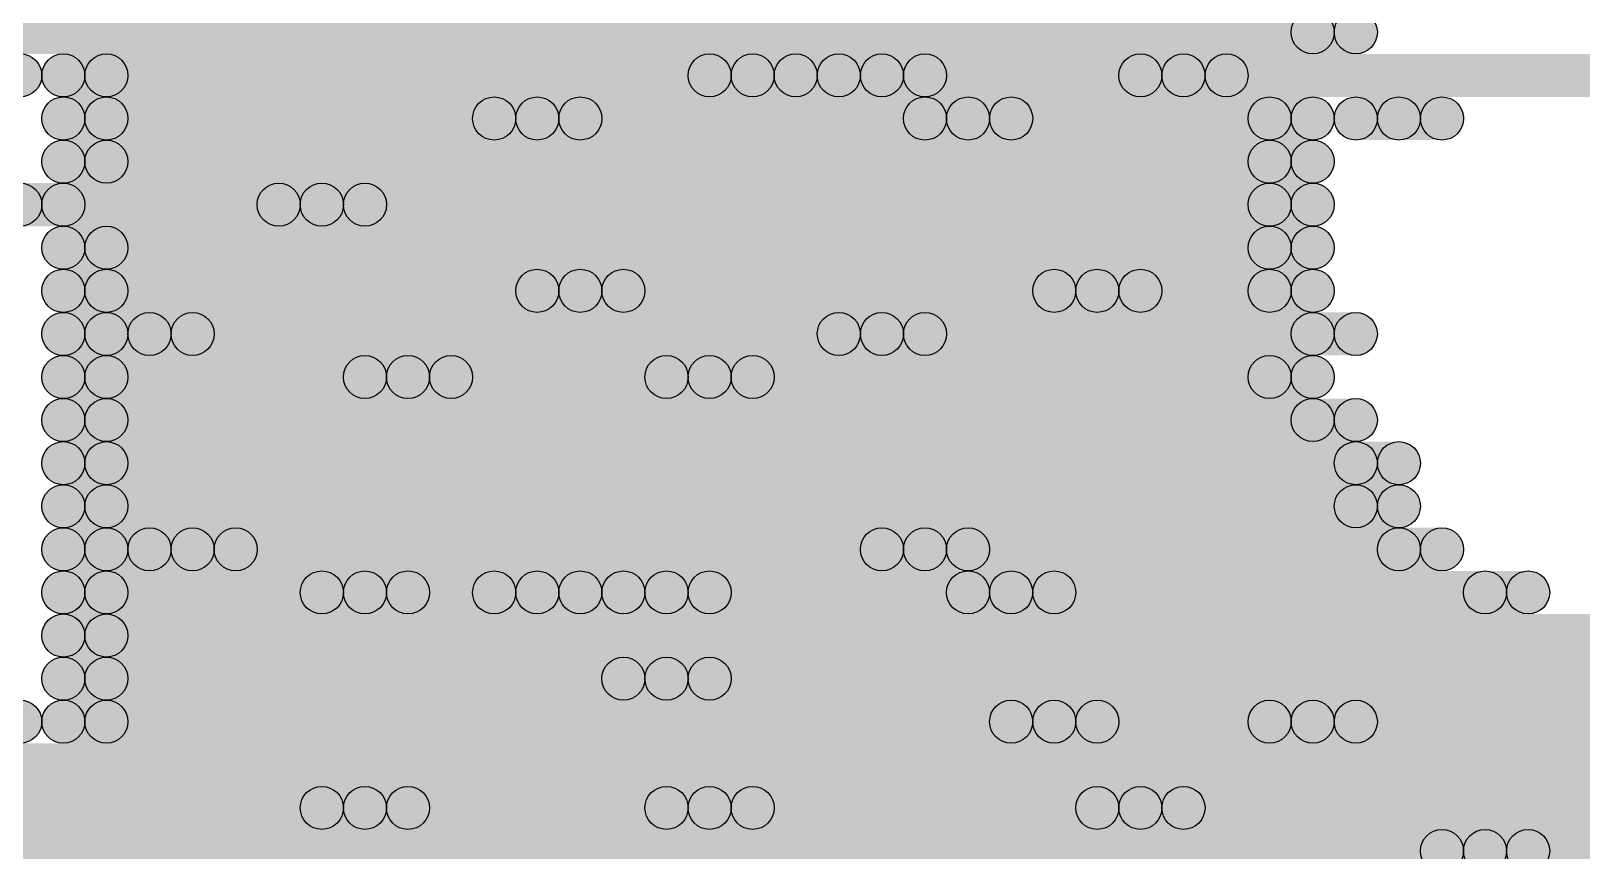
# Model space of a CAD drawing. Header units: millimetres. Extents: x 0 to 137, y 0 to 37.
# Drawn here: x 129.927 to 130.842, y 6.299 to 6.783 of the extents above; entities that cross this region are included whole.
import ezdxf

# ---------------------------------------------------------------- set-up
doc = ezdxf.new("R2010")
doc.units = ezdxf.units.MM
doc.layers.add('TopLayer', color=1, linetype='Continuous')
doc.layers.add('TopSolder', color=216, linetype='Continuous')

msp = doc.modelspace()

# ---------------------------------------------------------------- hatches: boundary and pattern name
at = {"layer": 'TopLayer'}
for points in [[(129.6416, 6.7691), (129.6416, 6.7945), (130.7084, 6.7945), (130.7084, 6.7691)], [(129.9718, 6.7437), (129.9718, 6.7691), (130.3528, 6.7691), (130.3528, 6.7437)], [(130.3782, 6.7437), (130.3782, 6.7691), (130.429, 6.7691), (130.429, 6.7437)], [(130.4544, 6.7437), (130.4544, 6.7691), (130.6068, 6.7691), (130.6068, 6.7437)], [(130.6322, 6.7437), (130.6322, 6.7691), (131.0386, 6.7691), (131.0386, 6.7437)], [(129.9718, 6.7183), (129.9718, 6.7437), (130.2258, 6.7437), (130.2258, 6.7183)], [(130.2512, 6.7183), (130.2512, 6.7437), (130.4798, 6.7437), (130.4798, 6.7183)], [(130.5052, 6.7183), (130.5052, 6.7437), (130.683, 6.7437), (130.683, 6.7183)], [(130.7338, 6.7183), (130.7338, 6.7437), (130.7592, 6.7437), (130.7592, 6.7183)], [(129.9718, 6.6929), (129.9718, 6.7183), (130.683, 6.7183), (130.683, 6.6929)], [(129.9464, 6.6675), (129.9464, 6.6929), (130.0988, 6.6929), (130.0988, 6.6675)], [(130.1242, 6.6675), (130.1242, 6.6929), (130.683, 6.6929), (130.683, 6.6675)], [(129.9718, 6.6421), (129.9718, 6.6675), (130.683, 6.6675), (130.683, 6.6421)], [(129.9718, 6.6167), (129.9718, 6.6421), (130.2512, 6.6421), (130.2512, 6.6167)], [(130.2766, 6.6167), (130.2766, 6.6421), (130.556, 6.6421), (130.556, 6.6167)], [(130.5814, 6.6167), (130.5814, 6.6421), (130.683, 6.6421), (130.683, 6.6167)], [(129.9718, 6.5913), (129.9718, 6.6167), (129.9972, 6.6167), (129.9972, 6.5913)], [(130.0226, 6.5913), (130.0226, 6.6167), (130.429, 6.6167), (130.429, 6.5913)], [(130.4544, 6.5913), (130.4544, 6.6167), (130.7084, 6.6167), (130.7084, 6.5913)], [(129.9718, 6.5659), (129.9718, 6.5913), (130.1496, 6.5913), (130.1496, 6.5659)], [(130.175, 6.5659), (130.175, 6.5913), (130.3274, 6.5913), (130.3274, 6.5659)], [(130.3528, 6.5659), (130.3528, 6.5913), (130.683, 6.5913), (130.683, 6.5659)], [(129.9718, 6.5405), (129.9718, 6.5659), (130.7084, 6.5659), (130.7084, 6.5405)], [(129.9718, 6.5151), (129.9718, 6.5405), (130.7338, 6.5405), (130.7338, 6.5151)], [(129.9718, 6.4897), (129.9718, 6.5151), (130.7338, 6.5151), (130.7338, 6.4897)], [(129.9718, 6.4643), (129.9718, 6.4897), (130.0226, 6.4897), (130.0226, 6.4643)], [(130.048, 6.4643), (130.048, 6.4897), (130.4544, 6.4897), (130.4544, 6.4643)], [(130.4798, 6.4643), (130.4798, 6.4897), (130.7592, 6.4897), (130.7592, 6.4643)], [(129.9718, 6.4389), (129.9718, 6.4643), (130.1242, 6.4643), (130.1242, 6.4389)], [(130.1496, 6.4389), (130.1496, 6.4643), (130.2258, 6.4643), (130.2258, 6.4389)], [(130.2512, 6.4389), (130.2512, 6.4643), (130.302, 6.4643), (130.302, 6.4389)], [(130.3274, 6.4389), (130.3274, 6.4643), (130.5052, 6.4643), (130.5052, 6.4389)], [(130.5306, 6.4389), (130.5306, 6.4643), (130.81, 6.4643), (130.81, 6.4389)], [(129.9718, 6.4135), (129.9718, 6.4389), (131.2418, 6.4389), (131.2418, 6.4135)], [(129.9718, 6.3881), (129.9718, 6.4135), (130.302, 6.4135), (130.302, 6.3881)], [(130.3274, 6.3881), (130.3274, 6.4135), (130.937, 6.4135), (130.937, 6.3881)], [(129.9718, 6.3627), (129.9718, 6.3881), (130.5306, 6.3881), (130.5306, 6.3627)], [(130.556, 6.3627), (130.556, 6.3881), (130.683, 6.3881), (130.683, 6.3627)], [(130.7084, 6.3627), (130.7084, 6.3881), (131.6228, 6.3881), (131.6228, 6.3627)], [(129.1336, 6.3373), (129.1336, 6.3627), (131.4958, 6.3627), (131.4958, 6.3373)], [(129.7432, 6.3119), (129.7432, 6.3373), (130.1242, 6.3373), (130.1242, 6.3119)], [(130.1496, 6.3119), (130.1496, 6.3373), (130.3274, 6.3373), (130.3274, 6.3119)], [(130.3528, 6.3119), (130.3528, 6.3373), (130.5814, 6.3373), (130.5814, 6.3119)], [(130.6068, 6.3119), (130.6068, 6.3373), (131.1656, 6.3373), (131.1656, 6.3119)], [(129.4638, 6.2865), (129.4638, 6.3119), (130.7846, 6.3119), (130.7846, 6.2865)], [(130.81, 6.2865), (130.81, 6.3119), (132.5626, 6.3119), (132.5626, 6.2865)]]:
    msp.add_hatch(color=1, dxfattribs=at).paths.add_polyline_path(points)
h = msp.add_hatch(color=1, dxfattribs=at)
edge = h.paths.add_edge_path()
edge.add_arc((130.7084, 6.7818), 0.0127, 0, 360)
h = msp.add_hatch(color=1, dxfattribs=at)
edge = h.paths.add_edge_path()
edge.add_arc((129.921, 6.7564), 0.0127, 0, 360)
h = msp.add_hatch(color=1, dxfattribs=at)
edge = h.paths.add_edge_path()
edge.add_arc((129.9718, 6.7564), 0.0127, 0, 360)
h = msp.add_hatch(color=1, dxfattribs=at)
edge = h.paths.add_edge_path()
edge.add_arc((130.3528, 6.7564), 0.0127, 0, 360)
h = msp.add_hatch(color=1, dxfattribs=at)
edge = h.paths.add_edge_path()
edge.add_arc((130.3782, 6.7564), 0.0127, 0, 360)
h = msp.add_hatch(color=1, dxfattribs=at)
edge = h.paths.add_edge_path()
edge.add_arc((130.429, 6.7564), 0.0127, 0, 360)
h = msp.add_hatch(color=1, dxfattribs=at)
edge = h.paths.add_edge_path()
edge.add_arc((130.4544, 6.7564), 0.0127, 0, 360)
h = msp.add_hatch(color=1, dxfattribs=at)
edge = h.paths.add_edge_path()
edge.add_arc((130.6068, 6.7564), 0.0127, 0, 360)
h = msp.add_hatch(color=1, dxfattribs=at)
edge = h.paths.add_edge_path()
edge.add_arc((130.6322, 6.7564), 0.0127, 0, 360)
h = msp.add_hatch(color=1, dxfattribs=at)
edge = h.paths.add_edge_path()
edge.add_arc((129.9718, 6.731), 0.0127, 0, 360)
h = msp.add_hatch(color=1, dxfattribs=at)
edge = h.paths.add_edge_path()
edge.add_arc((130.2258, 6.731), 0.0127, 0, 360)
h = msp.add_hatch(color=1, dxfattribs=at)
edge = h.paths.add_edge_path()
edge.add_arc((130.2512, 6.731), 0.0127, 0, 360)
h = msp.add_hatch(color=1, dxfattribs=at)
edge = h.paths.add_edge_path()
edge.add_arc((130.4798, 6.731), 0.0127, 0, 360)
h = msp.add_hatch(color=1, dxfattribs=at)
edge = h.paths.add_edge_path()
edge.add_arc((130.5052, 6.731), 0.0127, 0, 360)
h = msp.add_hatch(color=1, dxfattribs=at)
edge = h.paths.add_edge_path()
edge.add_arc((130.683, 6.731), 0.0127, 0, 360)
h = msp.add_hatch(color=1, dxfattribs=at)
edge = h.paths.add_edge_path()
edge.add_arc((130.7338, 6.731), 0.0127, 0, 360)
h = msp.add_hatch(color=1, dxfattribs=at)
edge = h.paths.add_edge_path()
edge.add_arc((130.7592, 6.731), 0.0127, 0, 360)
h = msp.add_hatch(color=1, dxfattribs=at)
edge = h.paths.add_edge_path()
edge.add_arc((129.9718, 6.7056), 0.0127, 0, 360)
h = msp.add_hatch(color=1, dxfattribs=at)
edge = h.paths.add_edge_path()
edge.add_arc((130.683, 6.7056), 0.0127, 0, 360)
h = msp.add_hatch(color=1, dxfattribs=at)
edge = h.paths.add_edge_path()
edge.add_arc((129.9464, 6.6802), 0.0127, 0, 360)
h = msp.add_hatch(color=1, dxfattribs=at)
edge = h.paths.add_edge_path()
edge.add_arc((130.0988, 6.6802), 0.0127, 0, 360)
h = msp.add_hatch(color=1, dxfattribs=at)
edge = h.paths.add_edge_path()
edge.add_arc((130.1242, 6.6802), 0.0127, 0, 360)
h = msp.add_hatch(color=1, dxfattribs=at)
edge = h.paths.add_edge_path()
edge.add_arc((130.683, 6.6802), 0.0127, 0, 360)
h = msp.add_hatch(color=1, dxfattribs=at)
edge = h.paths.add_edge_path()
edge.add_arc((129.9718, 6.6548), 0.0127, 0, 360)
h = msp.add_hatch(color=1, dxfattribs=at)
edge = h.paths.add_edge_path()
edge.add_arc((130.683, 6.6548), 0.0127, 0, 360)
h = msp.add_hatch(color=1, dxfattribs=at)
edge = h.paths.add_edge_path()
edge.add_arc((129.9718, 6.6294), 0.0127, 0, 360)
h = msp.add_hatch(color=1, dxfattribs=at)
edge = h.paths.add_edge_path()
edge.add_arc((130.2512, 6.6294), 0.0127, 0, 360)
h = msp.add_hatch(color=1, dxfattribs=at)
edge = h.paths.add_edge_path()
edge.add_arc((130.2766, 6.6294), 0.0127, 0, 360)
h = msp.add_hatch(color=1, dxfattribs=at)
edge = h.paths.add_edge_path()
edge.add_arc((130.556, 6.6294), 0.0127, 0, 360)
h = msp.add_hatch(color=1, dxfattribs=at)
edge = h.paths.add_edge_path()
edge.add_arc((130.5814, 6.6294), 0.0127, 0, 360)
h = msp.add_hatch(color=1, dxfattribs=at)
edge = h.paths.add_edge_path()
edge.add_arc((130.683, 6.6294), 0.0127, 0, 360)
h = msp.add_hatch(color=1, dxfattribs=at)
edge = h.paths.add_edge_path()
edge.add_arc((129.9718, 6.604), 0.0127, 0, 360)
h = msp.add_hatch(color=1, dxfattribs=at)
edge = h.paths.add_edge_path()
edge.add_arc((129.9972, 6.604), 0.0127, 0, 360)
h = msp.add_hatch(color=1, dxfattribs=at)
edge = h.paths.add_edge_path()
edge.add_arc((130.0226, 6.604), 0.0127, 0, 360)
h = msp.add_hatch(color=1, dxfattribs=at)
edge = h.paths.add_edge_path()
edge.add_arc((130.429, 6.604), 0.0127, 0, 360)
h = msp.add_hatch(color=1, dxfattribs=at)
edge = h.paths.add_edge_path()
edge.add_arc((130.4544, 6.604), 0.0127, 0, 360)
h = msp.add_hatch(color=1, dxfattribs=at)
edge = h.paths.add_edge_path()
edge.add_arc((130.7084, 6.604), 0.0127, 0, 360)
h = msp.add_hatch(color=1, dxfattribs=at)
edge = h.paths.add_edge_path()
edge.add_arc((129.9718, 6.5786), 0.0127, 0, 360)
h = msp.add_hatch(color=1, dxfattribs=at)
edge = h.paths.add_edge_path()
edge.add_arc((130.1496, 6.5786), 0.0127, 0, 360)
h = msp.add_hatch(color=1, dxfattribs=at)
edge = h.paths.add_edge_path()
edge.add_arc((130.175, 6.5786), 0.0127, 0, 360)
h = msp.add_hatch(color=1, dxfattribs=at)
edge = h.paths.add_edge_path()
edge.add_arc((130.3274, 6.5786), 0.0127, 0, 360)
h = msp.add_hatch(color=1, dxfattribs=at)
edge = h.paths.add_edge_path()
edge.add_arc((130.3528, 6.5786), 0.0127, 0, 360)
h = msp.add_hatch(color=1, dxfattribs=at)
edge = h.paths.add_edge_path()
edge.add_arc((130.683, 6.5786), 0.0127, 0, 360)
h = msp.add_hatch(color=1, dxfattribs=at)
edge = h.paths.add_edge_path()
edge.add_arc((129.9718, 6.5532), 0.0127, 0, 360)
h = msp.add_hatch(color=1, dxfattribs=at)
edge = h.paths.add_edge_path()
edge.add_arc((130.7084, 6.5532), 0.0127, 0, 360)
h = msp.add_hatch(color=1, dxfattribs=at)
edge = h.paths.add_edge_path()
edge.add_arc((129.9718, 6.5278), 0.0127, 0, 360)
h = msp.add_hatch(color=1, dxfattribs=at)
edge = h.paths.add_edge_path()
edge.add_arc((130.7338, 6.5278), 0.0127, 0, 360)
h = msp.add_hatch(color=1, dxfattribs=at)
edge = h.paths.add_edge_path()
edge.add_arc((129.9718, 6.5024), 0.0127, 0, 360)
h = msp.add_hatch(color=1, dxfattribs=at)
edge = h.paths.add_edge_path()
edge.add_arc((130.7338, 6.5024), 0.0127, 0, 360)
h = msp.add_hatch(color=1, dxfattribs=at)
edge = h.paths.add_edge_path()
edge.add_arc((129.9718, 6.477), 0.0127, 0, 360)
h = msp.add_hatch(color=1, dxfattribs=at)
edge = h.paths.add_edge_path()
edge.add_arc((130.0226, 6.477), 0.0127, 0, 360)
h = msp.add_hatch(color=1, dxfattribs=at)
edge = h.paths.add_edge_path()
edge.add_arc((130.048, 6.477), 0.0127, 0, 360)
h = msp.add_hatch(color=1, dxfattribs=at)
edge = h.paths.add_edge_path()
edge.add_arc((130.4544, 6.477), 0.0127, 0, 360)
h = msp.add_hatch(color=1, dxfattribs=at)
edge = h.paths.add_edge_path()
edge.add_arc((130.4798, 6.477), 0.0127, 0, 360)
h = msp.add_hatch(color=1, dxfattribs=at)
edge = h.paths.add_edge_path()
edge.add_arc((130.7592, 6.477), 0.0127, 0, 360)
h = msp.add_hatch(color=1, dxfattribs=at)
edge = h.paths.add_edge_path()
edge.add_arc((129.9718, 6.4516), 0.0127, 0, 360)
h = msp.add_hatch(color=1, dxfattribs=at)
edge = h.paths.add_edge_path()
edge.add_arc((130.1242, 6.4516), 0.0127, 0, 360)
h = msp.add_hatch(color=1, dxfattribs=at)
edge = h.paths.add_edge_path()
edge.add_arc((130.1496, 6.4516), 0.0127, 0, 360)
h = msp.add_hatch(color=1, dxfattribs=at)
edge = h.paths.add_edge_path()
edge.add_arc((130.2258, 6.4516), 0.0127, 0, 360)
h = msp.add_hatch(color=1, dxfattribs=at)
edge = h.paths.add_edge_path()
edge.add_arc((130.2512, 6.4516), 0.0127, 0, 360)
h = msp.add_hatch(color=1, dxfattribs=at)
edge = h.paths.add_edge_path()
edge.add_arc((130.302, 6.4516), 0.0127, 0, 360)
h = msp.add_hatch(color=1, dxfattribs=at)
edge = h.paths.add_edge_path()
edge.add_arc((130.3274, 6.4516), 0.0127, 0, 360)
h = msp.add_hatch(color=1, dxfattribs=at)
edge = h.paths.add_edge_path()
edge.add_arc((130.5052, 6.4516), 0.0127, 0, 360)
h = msp.add_hatch(color=1, dxfattribs=at)
edge = h.paths.add_edge_path()
edge.add_arc((130.5306, 6.4516), 0.0127, 0, 360)
h = msp.add_hatch(color=1, dxfattribs=at)
edge = h.paths.add_edge_path()
edge.add_arc((130.81, 6.4516), 0.0127, 0, 360)
h = msp.add_hatch(color=1, dxfattribs=at)
edge = h.paths.add_edge_path()
edge.add_arc((129.9718, 6.4262), 0.0127, 0, 360)
h = msp.add_hatch(color=1, dxfattribs=at)
edge = h.paths.add_edge_path()
edge.add_arc((129.9718, 6.4008), 0.0127, 0, 360)
h = msp.add_hatch(color=1, dxfattribs=at)
edge = h.paths.add_edge_path()
edge.add_arc((130.302, 6.4008), 0.0127, 0, 360)
h = msp.add_hatch(color=1, dxfattribs=at)
edge = h.paths.add_edge_path()
edge.add_arc((130.3274, 6.4008), 0.0127, 0, 360)
h = msp.add_hatch(color=1, dxfattribs=at)
edge = h.paths.add_edge_path()
edge.add_arc((129.921, 6.3754), 0.0127, 0, 360)
h = msp.add_hatch(color=1, dxfattribs=at)
edge = h.paths.add_edge_path()
edge.add_arc((129.9718, 6.3754), 0.0127, 0, 360)
h = msp.add_hatch(color=1, dxfattribs=at)
edge = h.paths.add_edge_path()
edge.add_arc((130.5306, 6.3754), 0.0127, 0, 360)
h = msp.add_hatch(color=1, dxfattribs=at)
edge = h.paths.add_edge_path()
edge.add_arc((130.556, 6.3754), 0.0127, 0, 360)
h = msp.add_hatch(color=1, dxfattribs=at)
edge = h.paths.add_edge_path()
edge.add_arc((130.683, 6.3754), 0.0127, 0, 360)
h = msp.add_hatch(color=1, dxfattribs=at)
edge = h.paths.add_edge_path()
edge.add_arc((130.7084, 6.3754), 0.0127, 0, 360)
h = msp.add_hatch(color=1, dxfattribs=at)
edge = h.paths.add_edge_path()
edge.add_arc((130.1242, 6.3246), 0.0127, 0, 360)
h = msp.add_hatch(color=1, dxfattribs=at)
edge = h.paths.add_edge_path()
edge.add_arc((130.1496, 6.3246), 0.0127, 0, 360)
h = msp.add_hatch(color=1, dxfattribs=at)
edge = h.paths.add_edge_path()
edge.add_arc((130.3274, 6.3246), 0.0127, 0, 360)
h = msp.add_hatch(color=1, dxfattribs=at)
edge = h.paths.add_edge_path()
edge.add_arc((130.3528, 6.3246), 0.0127, 0, 360)
h = msp.add_hatch(color=1, dxfattribs=at)
edge = h.paths.add_edge_path()
edge.add_arc((130.5814, 6.3246), 0.0127, 0, 360)
h = msp.add_hatch(color=1, dxfattribs=at)
edge = h.paths.add_edge_path()
edge.add_arc((130.6068, 6.3246), 0.0127, 0, 360)
h = msp.add_hatch(color=1, dxfattribs=at)
edge = h.paths.add_edge_path()
edge.add_arc((130.7846, 6.2992), 0.0127, 0, 360)
h = msp.add_hatch(color=1, dxfattribs=at)
edge = h.paths.add_edge_path()
edge.add_arc((130.81, 6.2992), 0.0127, 0, 360)
at = {"layer": 'TopSolder'}
for points in [[(129.6162, 6.7691), (129.6162, 6.7945), (130.683, 6.7945), (130.683, 6.7691)], [(129.9464, 6.7437), (129.9464, 6.7691), (130.3274, 6.7691), (130.3274, 6.7437)], [(130.3528, 6.7437), (130.3528, 6.7691), (130.4036, 6.7691), (130.4036, 6.7437)], [(130.429, 6.7437), (130.429, 6.7691), (130.5814, 6.7691), (130.5814, 6.7437)], [(130.6068, 6.7437), (130.6068, 6.7691), (131.0132, 6.7691), (131.0132, 6.7437)], [(129.9464, 6.7183), (129.9464, 6.7437), (130.2004, 6.7437), (130.2004, 6.7183)], [(130.2258, 6.7183), (130.2258, 6.7437), (130.4544, 6.7437), (130.4544, 6.7183)], [(130.4798, 6.7183), (130.4798, 6.7437), (130.6576, 6.7437), (130.6576, 6.7183)], [(130.7084, 6.7183), (130.7084, 6.7437), (130.7338, 6.7437), (130.7338, 6.7183)], [(129.9464, 6.6929), (129.9464, 6.7183), (130.6576, 6.7183), (130.6576, 6.6929)], [(129.921, 6.6675), (129.921, 6.6929), (130.0734, 6.6929), (130.0734, 6.6675)], [(130.0988, 6.6675), (130.0988, 6.6929), (130.6576, 6.6929), (130.6576, 6.6675)], [(129.9464, 6.6421), (129.9464, 6.6675), (130.6576, 6.6675), (130.6576, 6.6421)], [(129.9464, 6.6167), (129.9464, 6.6421), (130.2258, 6.6421), (130.2258, 6.6167)], [(130.2512, 6.6167), (130.2512, 6.6421), (130.5306, 6.6421), (130.5306, 6.6167)], [(130.556, 6.6167), (130.556, 6.6421), (130.6576, 6.6421), (130.6576, 6.6167)], [(129.9464, 6.5913), (129.9464, 6.6167), (129.9718, 6.6167), (129.9718, 6.5913)], [(129.9972, 6.5913), (129.9972, 6.6167), (130.4036, 6.6167), (130.4036, 6.5913)], [(130.429, 6.5913), (130.429, 6.6167), (130.683, 6.6167), (130.683, 6.5913)], [(129.9464, 6.5659), (129.9464, 6.5913), (130.1242, 6.5913), (130.1242, 6.5659)], [(130.1496, 6.5659), (130.1496, 6.5913), (130.302, 6.5913), (130.302, 6.5659)], [(130.3274, 6.5659), (130.3274, 6.5913), (130.6576, 6.5913), (130.6576, 6.5659)], [(129.9464, 6.5405), (129.9464, 6.5659), (130.683, 6.5659), (130.683, 6.5405)], [(129.9464, 6.5151), (129.9464, 6.5405), (130.7084, 6.5405), (130.7084, 6.5151)], [(129.9464, 6.4897), (129.9464, 6.5151), (130.7084, 6.5151), (130.7084, 6.4897)], [(129.9464, 6.4643), (129.9464, 6.4897), (129.9972, 6.4897), (129.9972, 6.4643)], [(130.0226, 6.4643), (130.0226, 6.4897), (130.429, 6.4897), (130.429, 6.4643)], [(130.4544, 6.4643), (130.4544, 6.4897), (130.7338, 6.4897), (130.7338, 6.4643)], [(129.9464, 6.4389), (129.9464, 6.4643), (130.0988, 6.4643), (130.0988, 6.4389)], [(130.1242, 6.4389), (130.1242, 6.4643), (130.2004, 6.4643), (130.2004, 6.4389)], [(130.2258, 6.4389), (130.2258, 6.4643), (130.2766, 6.4643), (130.2766, 6.4389)], [(130.302, 6.4389), (130.302, 6.4643), (130.4798, 6.4643), (130.4798, 6.4389)], [(130.5052, 6.4389), (130.5052, 6.4643), (130.7846, 6.4643), (130.7846, 6.4389)], [(129.9464, 6.4135), (129.9464, 6.4389), (131.2164, 6.4389), (131.2164, 6.4135)], [(129.9464, 6.3881), (129.9464, 6.4135), (130.2766, 6.4135), (130.2766, 6.3881)], [(130.302, 6.3881), (130.302, 6.4135), (130.9116, 6.4135), (130.9116, 6.3881)], [(129.9464, 6.3627), (129.9464, 6.3881), (130.5052, 6.3881), (130.5052, 6.3627)], [(130.5306, 6.3627), (130.5306, 6.3881), (130.6576, 6.3881), (130.6576, 6.3627)], [(130.683, 6.3627), (130.683, 6.3881), (131.5974, 6.3881), (131.5974, 6.3627)], [(129.1082, 6.3373), (129.1082, 6.3627), (131.4704, 6.3627), (131.4704, 6.3373)], [(129.7178, 6.3119), (129.7178, 6.3373), (130.0988, 6.3373), (130.0988, 6.3119)], [(130.1242, 6.3119), (130.1242, 6.3373), (130.302, 6.3373), (130.302, 6.3119)], [(130.3274, 6.3119), (130.3274, 6.3373), (130.556, 6.3373), (130.556, 6.3119)], [(130.5814, 6.3119), (130.5814, 6.3373), (131.1402, 6.3373), (131.1402, 6.3119)], [(129.4384, 6.2865), (129.4384, 6.3119), (130.7592, 6.3119), (130.7592, 6.2865)], [(130.7846, 6.2865), (130.7846, 6.3119), (132.5372, 6.3119), (132.5372, 6.2865)]]:
    msp.add_hatch(color=216, dxfattribs=at).paths.add_polyline_path(points)
h = msp.add_hatch(color=216, dxfattribs=at)
edge = h.paths.add_edge_path()
edge.add_arc((130.683, 6.7818), 0.0127, 0, 360)
h = msp.add_hatch(color=216, dxfattribs=at)
edge = h.paths.add_edge_path()
edge.add_arc((129.9464, 6.7564), 0.0127, 0, 360)
h = msp.add_hatch(color=216, dxfattribs=at)
edge = h.paths.add_edge_path()
edge.add_arc((130.3274, 6.7564), 0.0127, 0, 360)
h = msp.add_hatch(color=216, dxfattribs=at)
edge = h.paths.add_edge_path()
edge.add_arc((130.3528, 6.7564), 0.0127, 0, 360)
h = msp.add_hatch(color=216, dxfattribs=at)
edge = h.paths.add_edge_path()
edge.add_arc((130.4036, 6.7564), 0.0127, 0, 360)
h = msp.add_hatch(color=216, dxfattribs=at)
edge = h.paths.add_edge_path()
edge.add_arc((130.429, 6.7564), 0.0127, 0, 360)
h = msp.add_hatch(color=216, dxfattribs=at)
edge = h.paths.add_edge_path()
edge.add_arc((130.5814, 6.7564), 0.0127, 0, 360)
h = msp.add_hatch(color=216, dxfattribs=at)
edge = h.paths.add_edge_path()
edge.add_arc((130.6068, 6.7564), 0.0127, 0, 360)
h = msp.add_hatch(color=216, dxfattribs=at)
edge = h.paths.add_edge_path()
edge.add_arc((129.9464, 6.731), 0.0127, 0, 360)
h = msp.add_hatch(color=216, dxfattribs=at)
edge = h.paths.add_edge_path()
edge.add_arc((130.2004, 6.731), 0.0127, 0, 360)
h = msp.add_hatch(color=216, dxfattribs=at)
edge = h.paths.add_edge_path()
edge.add_arc((130.2258, 6.731), 0.0127, 0, 360)
h = msp.add_hatch(color=216, dxfattribs=at)
edge = h.paths.add_edge_path()
edge.add_arc((130.4544, 6.731), 0.0127, 0, 360)
h = msp.add_hatch(color=216, dxfattribs=at)
edge = h.paths.add_edge_path()
edge.add_arc((130.4798, 6.731), 0.0127, 0, 360)
h = msp.add_hatch(color=216, dxfattribs=at)
edge = h.paths.add_edge_path()
edge.add_arc((130.6576, 6.731), 0.0127, 0, 360)
h = msp.add_hatch(color=216, dxfattribs=at)
edge = h.paths.add_edge_path()
edge.add_arc((130.7084, 6.731), 0.0127, 0, 360)
h = msp.add_hatch(color=216, dxfattribs=at)
edge = h.paths.add_edge_path()
edge.add_arc((130.7338, 6.731), 0.0127, 0, 360)
h = msp.add_hatch(color=216, dxfattribs=at)
edge = h.paths.add_edge_path()
edge.add_arc((129.9464, 6.7056), 0.0127, 0, 360)
h = msp.add_hatch(color=216, dxfattribs=at)
edge = h.paths.add_edge_path()
edge.add_arc((130.6576, 6.7056), 0.0127, 0, 360)
h = msp.add_hatch(color=216, dxfattribs=at)
edge = h.paths.add_edge_path()
edge.add_arc((129.921, 6.6802), 0.0127, 0, 360)
h = msp.add_hatch(color=216, dxfattribs=at)
edge = h.paths.add_edge_path()
edge.add_arc((130.0734, 6.6802), 0.0127, 0, 360)
h = msp.add_hatch(color=216, dxfattribs=at)
edge = h.paths.add_edge_path()
edge.add_arc((130.0988, 6.6802), 0.0127, 0, 360)
h = msp.add_hatch(color=216, dxfattribs=at)
edge = h.paths.add_edge_path()
edge.add_arc((130.6576, 6.6802), 0.0127, 0, 360)
h = msp.add_hatch(color=216, dxfattribs=at)
edge = h.paths.add_edge_path()
edge.add_arc((129.9464, 6.6548), 0.0127, 0, 360)
h = msp.add_hatch(color=216, dxfattribs=at)
edge = h.paths.add_edge_path()
edge.add_arc((130.6576, 6.6548), 0.0127, 0, 360)
h = msp.add_hatch(color=216, dxfattribs=at)
edge = h.paths.add_edge_path()
edge.add_arc((129.9464, 6.6294), 0.0127, 0, 360)
h = msp.add_hatch(color=216, dxfattribs=at)
edge = h.paths.add_edge_path()
edge.add_arc((130.2258, 6.6294), 0.0127, 0, 360)
h = msp.add_hatch(color=216, dxfattribs=at)
edge = h.paths.add_edge_path()
edge.add_arc((130.2512, 6.6294), 0.0127, 0, 360)
h = msp.add_hatch(color=216, dxfattribs=at)
edge = h.paths.add_edge_path()
edge.add_arc((130.5306, 6.6294), 0.0127, 0, 360)
h = msp.add_hatch(color=216, dxfattribs=at)
edge = h.paths.add_edge_path()
edge.add_arc((130.556, 6.6294), 0.0127, 0, 360)
h = msp.add_hatch(color=216, dxfattribs=at)
edge = h.paths.add_edge_path()
edge.add_arc((130.6576, 6.6294), 0.0127, 0, 360)
h = msp.add_hatch(color=216, dxfattribs=at)
edge = h.paths.add_edge_path()
edge.add_arc((129.9464, 6.604), 0.0127, 0, 360)
h = msp.add_hatch(color=216, dxfattribs=at)
edge = h.paths.add_edge_path()
edge.add_arc((129.9718, 6.604), 0.0127, 0, 360)
h = msp.add_hatch(color=216, dxfattribs=at)
edge = h.paths.add_edge_path()
edge.add_arc((129.9972, 6.604), 0.0127, 0, 360)
h = msp.add_hatch(color=216, dxfattribs=at)
edge = h.paths.add_edge_path()
edge.add_arc((130.4036, 6.604), 0.0127, 0, 360)
h = msp.add_hatch(color=216, dxfattribs=at)
edge = h.paths.add_edge_path()
edge.add_arc((130.429, 6.604), 0.0127, 0, 360)
h = msp.add_hatch(color=216, dxfattribs=at)
edge = h.paths.add_edge_path()
edge.add_arc((130.683, 6.604), 0.0127, 0, 360)
h = msp.add_hatch(color=216, dxfattribs=at)
edge = h.paths.add_edge_path()
edge.add_arc((129.9464, 6.5786), 0.0127, 0, 360)
h = msp.add_hatch(color=216, dxfattribs=at)
edge = h.paths.add_edge_path()
edge.add_arc((130.1242, 6.5786), 0.0127, 0, 360)
h = msp.add_hatch(color=216, dxfattribs=at)
edge = h.paths.add_edge_path()
edge.add_arc((130.1496, 6.5786), 0.0127, 0, 360)
h = msp.add_hatch(color=216, dxfattribs=at)
edge = h.paths.add_edge_path()
edge.add_arc((130.302, 6.5786), 0.0127, 0, 360)
h = msp.add_hatch(color=216, dxfattribs=at)
edge = h.paths.add_edge_path()
edge.add_arc((130.3274, 6.5786), 0.0127, 0, 360)
h = msp.add_hatch(color=216, dxfattribs=at)
edge = h.paths.add_edge_path()
edge.add_arc((130.6576, 6.5786), 0.0127, 0, 360)
h = msp.add_hatch(color=216, dxfattribs=at)
edge = h.paths.add_edge_path()
edge.add_arc((129.9464, 6.5532), 0.0127, 0, 360)
h = msp.add_hatch(color=216, dxfattribs=at)
edge = h.paths.add_edge_path()
edge.add_arc((130.683, 6.5532), 0.0127, 0, 360)
h = msp.add_hatch(color=216, dxfattribs=at)
edge = h.paths.add_edge_path()
edge.add_arc((129.9464, 6.5278), 0.0127, 0, 360)
h = msp.add_hatch(color=216, dxfattribs=at)
edge = h.paths.add_edge_path()
edge.add_arc((130.7084, 6.5278), 0.0127, 0, 360)
h = msp.add_hatch(color=216, dxfattribs=at)
edge = h.paths.add_edge_path()
edge.add_arc((129.9464, 6.5024), 0.0127, 0, 360)
h = msp.add_hatch(color=216, dxfattribs=at)
edge = h.paths.add_edge_path()
edge.add_arc((130.7084, 6.5024), 0.0127, 0, 360)
h = msp.add_hatch(color=216, dxfattribs=at)
edge = h.paths.add_edge_path()
edge.add_arc((129.9464, 6.477), 0.0127, 0, 360)
h = msp.add_hatch(color=216, dxfattribs=at)
edge = h.paths.add_edge_path()
edge.add_arc((129.9972, 6.477), 0.0127, 0, 360)
h = msp.add_hatch(color=216, dxfattribs=at)
edge = h.paths.add_edge_path()
edge.add_arc((130.0226, 6.477), 0.0127, 0, 360)
h = msp.add_hatch(color=216, dxfattribs=at)
edge = h.paths.add_edge_path()
edge.add_arc((130.429, 6.477), 0.0127, 0, 360)
h = msp.add_hatch(color=216, dxfattribs=at)
edge = h.paths.add_edge_path()
edge.add_arc((130.4544, 6.477), 0.0127, 0, 360)
h = msp.add_hatch(color=216, dxfattribs=at)
edge = h.paths.add_edge_path()
edge.add_arc((130.7338, 6.477), 0.0127, 0, 360)
h = msp.add_hatch(color=216, dxfattribs=at)
edge = h.paths.add_edge_path()
edge.add_arc((129.9464, 6.4516), 0.0127, 0, 360)
h = msp.add_hatch(color=216, dxfattribs=at)
edge = h.paths.add_edge_path()
edge.add_arc((130.0988, 6.4516), 0.0127, 0, 360)
h = msp.add_hatch(color=216, dxfattribs=at)
edge = h.paths.add_edge_path()
edge.add_arc((130.1242, 6.4516), 0.0127, 0, 360)
h = msp.add_hatch(color=216, dxfattribs=at)
edge = h.paths.add_edge_path()
edge.add_arc((130.2004, 6.4516), 0.0127, 0, 360)
h = msp.add_hatch(color=216, dxfattribs=at)
edge = h.paths.add_edge_path()
edge.add_arc((130.2258, 6.4516), 0.0127, 0, 360)
h = msp.add_hatch(color=216, dxfattribs=at)
edge = h.paths.add_edge_path()
edge.add_arc((130.2766, 6.4516), 0.0127, 0, 360)
h = msp.add_hatch(color=216, dxfattribs=at)
edge = h.paths.add_edge_path()
edge.add_arc((130.302, 6.4516), 0.0127, 0, 360)
h = msp.add_hatch(color=216, dxfattribs=at)
edge = h.paths.add_edge_path()
edge.add_arc((130.4798, 6.4516), 0.0127, 0, 360)
h = msp.add_hatch(color=216, dxfattribs=at)
edge = h.paths.add_edge_path()
edge.add_arc((130.5052, 6.4516), 0.0127, 0, 360)
h = msp.add_hatch(color=216, dxfattribs=at)
edge = h.paths.add_edge_path()
edge.add_arc((130.7846, 6.4516), 0.0127, 0, 360)
h = msp.add_hatch(color=216, dxfattribs=at)
edge = h.paths.add_edge_path()
edge.add_arc((129.9464, 6.4262), 0.0127, 0, 360)
h = msp.add_hatch(color=216, dxfattribs=at)
edge = h.paths.add_edge_path()
edge.add_arc((129.9464, 6.4008), 0.0127, 0, 360)
h = msp.add_hatch(color=216, dxfattribs=at)
edge = h.paths.add_edge_path()
edge.add_arc((130.2766, 6.4008), 0.0127, 0, 360)
h = msp.add_hatch(color=216, dxfattribs=at)
edge = h.paths.add_edge_path()
edge.add_arc((130.302, 6.4008), 0.0127, 0, 360)
h = msp.add_hatch(color=216, dxfattribs=at)
edge = h.paths.add_edge_path()
edge.add_arc((129.9464, 6.3754), 0.0127, 0, 360)
h = msp.add_hatch(color=216, dxfattribs=at)
edge = h.paths.add_edge_path()
edge.add_arc((130.5052, 6.3754), 0.0127, 0, 360)
h = msp.add_hatch(color=216, dxfattribs=at)
edge = h.paths.add_edge_path()
edge.add_arc((130.5306, 6.3754), 0.0127, 0, 360)
h = msp.add_hatch(color=216, dxfattribs=at)
edge = h.paths.add_edge_path()
edge.add_arc((130.6576, 6.3754), 0.0127, 0, 360)
h = msp.add_hatch(color=216, dxfattribs=at)
edge = h.paths.add_edge_path()
edge.add_arc((130.683, 6.3754), 0.0127, 0, 360)
h = msp.add_hatch(color=216, dxfattribs=at)
edge = h.paths.add_edge_path()
edge.add_arc((130.0988, 6.3246), 0.0127, 0, 360)
h = msp.add_hatch(color=216, dxfattribs=at)
edge = h.paths.add_edge_path()
edge.add_arc((130.1242, 6.3246), 0.0127, 0, 360)
h = msp.add_hatch(color=216, dxfattribs=at)
edge = h.paths.add_edge_path()
edge.add_arc((130.302, 6.3246), 0.0127, 0, 360)
h = msp.add_hatch(color=216, dxfattribs=at)
edge = h.paths.add_edge_path()
edge.add_arc((130.3274, 6.3246), 0.0127, 0, 360)
h = msp.add_hatch(color=216, dxfattribs=at)
edge = h.paths.add_edge_path()
edge.add_arc((130.556, 6.3246), 0.0127, 0, 360)
h = msp.add_hatch(color=216, dxfattribs=at)
edge = h.paths.add_edge_path()
edge.add_arc((130.5814, 6.3246), 0.0127, 0, 360)
h = msp.add_hatch(color=216, dxfattribs=at)
edge = h.paths.add_edge_path()
edge.add_arc((130.7592, 6.2992), 0.0127, 0, 360)
h = msp.add_hatch(color=216, dxfattribs=at)
edge = h.paths.add_edge_path()
edge.add_arc((130.7846, 6.2992), 0.0127, 0, 360)

# ---------------------------------------------------------------- linework, layer by layer
at = {"layer": 'TopLayer'}
for centre in [(130.7084, 6.7818), (129.921, 6.7564), (129.9718, 6.7564), (130.3528, 6.7564), (130.3782, 6.7564), (130.429, 6.7564), (130.4544, 6.7564), (130.6068, 6.7564), (130.6322, 6.7564), (129.9718, 6.731), (130.2258, 6.731), (130.2512, 6.731), (130.4798, 6.731), (130.5052, 6.731), (130.683, 6.731), (130.7338, 6.731), (130.7592, 6.731), (129.9718, 6.7056), (130.683, 6.7056), (129.9464, 6.6802), (130.0988, 6.6802), (130.1242, 6.6802), (130.683, 6.6802), (129.9718, 6.6548), (130.683, 6.6548), (129.9718, 6.6294), (130.2512, 6.6294), (130.2766, 6.6294), (130.556, 6.6294), (130.5814, 6.6294), (130.683, 6.6294), (129.9718, 6.604), (129.9972, 6.604), (130.0226, 6.604), (130.429, 6.604), (130.4544, 6.604), (130.7084, 6.604), (129.9718, 6.5786), (130.1496, 6.5786), (130.175, 6.5786), (130.3274, 6.5786), (130.3528, 6.5786), (130.683, 6.5786), (129.9718, 6.5532), (130.7084, 6.5532), (129.9718, 6.5278), (130.7338, 6.5278), (129.9718, 6.5024), (130.7338, 6.5024), (129.9718, 6.477), (130.0226, 6.477), (130.048, 6.477), (130.4544, 6.477), (130.4798, 6.477), (130.7592, 6.477), (129.9718, 6.4516), (130.1242, 6.4516), (130.1496, 6.4516), (130.2258, 6.4516), (130.2512, 6.4516), (130.302, 6.4516), (130.3274, 6.4516), (130.5052, 6.4516), (130.5306, 6.4516), (130.81, 6.4516), (129.9718, 6.4262), (129.9718, 6.4008), (130.302, 6.4008), (130.3274, 6.4008), (129.921, 6.3754), (129.9718, 6.3754), (130.5306, 6.3754), (130.556, 6.3754), (130.683, 6.3754), (130.7084, 6.3754), (130.1242, 6.3246), (130.1496, 6.3246), (130.3274, 6.3246), (130.3528, 6.3246), (130.5814, 6.3246), (130.6068, 6.3246), (130.7846, 6.2992), (130.81, 6.2992)]:
    msp.add_circle(centre, 0.0127, dxfattribs=at)
at = {"layer": 'TopSolder'}
for centre in [(130.683, 6.7818), (129.9464, 6.7564), (130.3274, 6.7564), (130.3528, 6.7564), (130.4036, 6.7564), (130.429, 6.7564), (130.5814, 6.7564), (130.6068, 6.7564), (129.9464, 6.731), (130.2004, 6.731), (130.2258, 6.731), (130.4544, 6.731), (130.4798, 6.731), (130.6576, 6.731), (130.7084, 6.731), (130.7338, 6.731), (129.9464, 6.7056), (130.6576, 6.7056), (129.921, 6.6802), (130.0734, 6.6802), (130.0988, 6.6802), (130.6576, 6.6802), (129.9464, 6.6548), (130.6576, 6.6548), (129.9464, 6.6294), (130.2258, 6.6294), (130.2512, 6.6294), (130.5306, 6.6294), (130.556, 6.6294), (130.6576, 6.6294), (129.9464, 6.604), (129.9718, 6.604), (129.9972, 6.604), (130.4036, 6.604), (130.429, 6.604), (130.683, 6.604), (129.9464, 6.5786), (130.1242, 6.5786), (130.1496, 6.5786), (130.302, 6.5786), (130.3274, 6.5786), (130.6576, 6.5786), (129.9464, 6.5532), (130.683, 6.5532), (129.9464, 6.5278), (130.7084, 6.5278), (129.9464, 6.5024), (130.7084, 6.5024), (129.9464, 6.477), (129.9972, 6.477), (130.0226, 6.477), (130.429, 6.477), (130.4544, 6.477), (130.7338, 6.477), (129.9464, 6.4516), (130.0988, 6.4516), (130.1242, 6.4516), (130.2004, 6.4516), (130.2258, 6.4516), (130.2766, 6.4516), (130.302, 6.4516), (130.4798, 6.4516), (130.5052, 6.4516), (130.7846, 6.4516), (129.9464, 6.4262), (129.9464, 6.4008), (130.2766, 6.4008), (130.302, 6.4008), (129.9464, 6.3754), (130.5052, 6.3754), (130.5306, 6.3754), (130.6576, 6.3754), (130.683, 6.3754), (130.0988, 6.3246), (130.1242, 6.3246), (130.302, 6.3246), (130.3274, 6.3246), (130.556, 6.3246), (130.5814, 6.3246), (130.7592, 6.2992), (130.7846, 6.2992)]:
    msp.add_circle(centre, 0.0127, dxfattribs=at)

doc.saveas('drawing.dxf')
